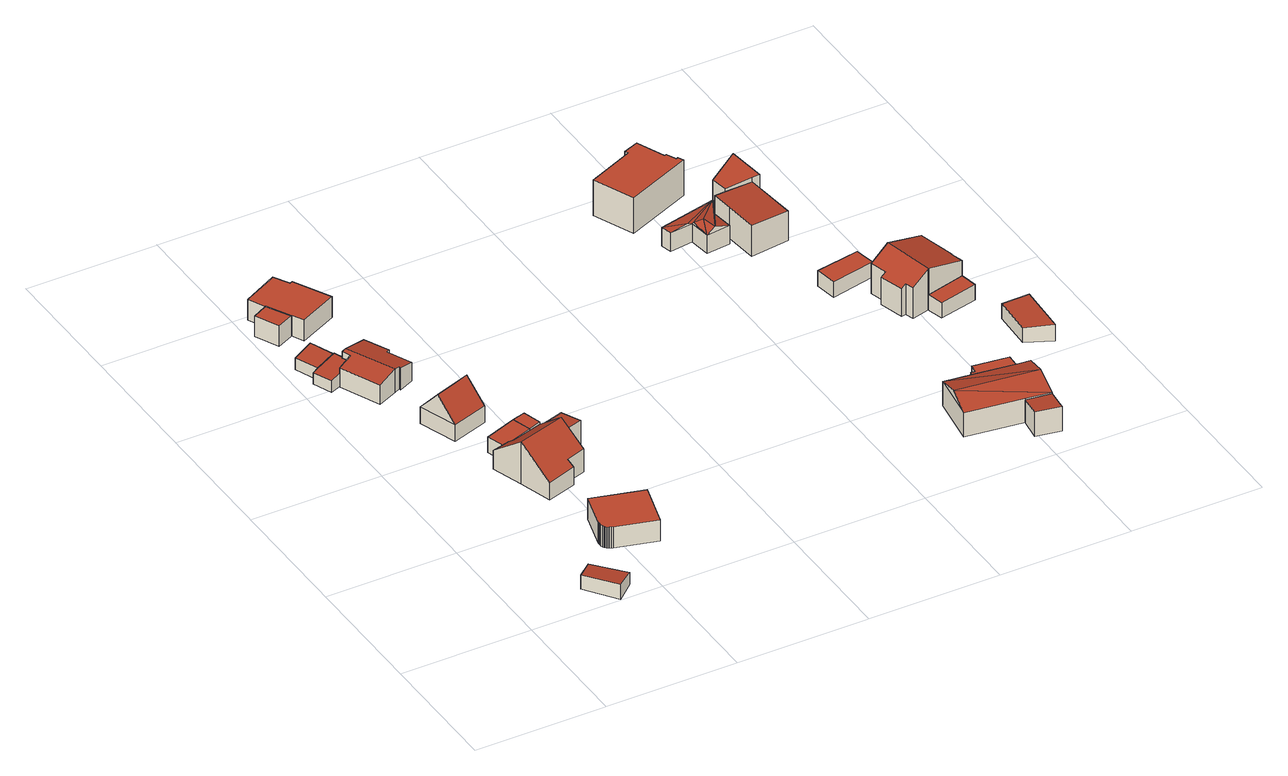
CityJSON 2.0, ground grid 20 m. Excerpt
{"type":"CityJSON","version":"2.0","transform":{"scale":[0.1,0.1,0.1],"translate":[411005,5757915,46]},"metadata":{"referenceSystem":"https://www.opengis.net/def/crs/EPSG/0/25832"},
"CityObjects":{
"building1":{"type":"Building","attributes":{"Gemeindeschluessel":"05515000","Geometrietyp2DReferenz":"3000","function":"31001_2460","roofType":"2100","measuredHeight":2.38},"geometry":[{"type":"Solid","lod":"2","boundaries":[[[[0,1,2,3]],[[4,5,1,0]],[[6,7,5,4]],[[3,2,7,6]],[[4,0,3,6]],[[1,5,7,2]]]],"semantics":{"surfaces":[{"type":"WallSurface"},{"type":"RoofSurface"},{"type":"GroundSurface"}],"values":[[0,0,0,0,1,2]]}}]},
"building2":{"type":"Building","attributes":{"Gemeindeschluessel":"05515000","Geometrietyp2DReferenz":"3000","function":"31001_1310","roofType":"2100","measuredHeight":2.59},"geometry":[{"type":"Solid","lod":"2","boundaries":[[[[8,9,10,11]],[[12,13,9,8]],[[14,15,13,12]],[[16,17,15,14]],[[18,19,17,16]],[[20,21,19,18]],[[22,23,21,20]],[[24,25,23,22]],[[11,10,25,24]],[[24,22,20,18,16,14,12,8,11]],[[9,13,15,17,19,21,23,25,10]]]],"semantics":{"surfaces":[{"type":"WallSurface"},{"type":"RoofSurface"},{"type":"GroundSurface"}],"values":[[0,0,0,0,0,0,0,0,0,1,2]]}}]},
"building3":{"type":"Building","attributes":{"Gemeindeschluessel":"05515000","Geometrietyp2DReferenz":"3000","function":"31001_1310","roofType":"2100","measuredHeight":2.51},"geometry":[{"type":"Solid","lod":"2","boundaries":[[[[26,27,28,29]],[[30,31,27,26]],[[14,32,31,30]],[[29,28,32,14]],[[30,26,29,14]],[[27,31,32,28]]]],"semantics":{"surfaces":[{"type":"WallSurface"},{"type":"RoofSurface"},{"type":"GroundSurface"}],"values":[[0,0,0,0,1,2]]}}]},
"building4":{"type":"Building","attributes":{"Gemeindeschluessel":"05515000","Geometrietyp2DReferenz":"3000","function":"31001_1310","roofType":"1000","measuredHeight":3.33},"address":[{"country":"Germany","locality":"Münster","thoroughfareNumber":"28","thoroughfareName":"Hengstlake"}],"geometry":[{"type":"Solid","lod":"2","boundaries":[[[[33,34,35,36]],[[37,38,34,33]],[[39,40,38,37]],[[41,42,40,39]],[[43,44,42,41]],[[45,46,44,43]],[[47,48,46,45]],[[49,50,48,47]],[[51,52,50,49]],[[53,54,52,51]],[[55,56,54,53]],[[57,58,56,55]],[[59,60,58,57]],[[61,62,60,59]],[[63,64,62,61]],[[36,35,64,63]],[[61,59,57,55,53,51,49,47,45,43,41,39,37,33,36,63]],[[34,38,40,42,44,46,48,50,52,54,56,58,60,62,64,35]]]],"semantics":{"surfaces":[{"type":"WallSurface"},{"type":"RoofSurface"},{"type":"GroundSurface"}],"values":[[0,0,0,0,0,0,0,0,0,0,0,0,0,0,0,0,1,2]]}}]},
"building5":{"type":"Building","attributes":{"Gemeindeschluessel":"05515000","Geometrietyp2DReferenz":"3000","function":"31001_1310","roofType":"3100","measuredHeight":3.79},"address":[{"country":"Germany","locality":"Münster","thoroughfareNumber":"34","thoroughfareName":"Hengstlake"}],"geometry":[{"type":"Solid","lod":"2","boundaries":[[[[65,66,67,68]],[[69,70,66,65]],[[71,72,70,69]],[[73,74,72,71]],[[75,76,74,73]],[[77,78,76,75]],[[79,80,78,77]],[[81,82,80,79]],[[83,84,82,81]],[[85,86,84,83]],[[87,88,86,85]],[[89,90,88,87]],[[68,67,90,89]],[[85,83,81,79,77,75,73,87]],[[71,69,65,68,89,87,73]],[[66,70,72,74,76,78,80,82,84,86,88,90,67]]]],"semantics":{"surfaces":[{"type":"WallSurface"},{"type":"RoofSurface"},{"type":"GroundSurface"}],"values":[[0,0,0,0,0,0,0,0,0,0,0,0,0,1,1,2]]}}]},
"building6":{"type":"Building","attributes":{"Gemeindeschluessel":"05515000","Geometrietyp2DReferenz":"3000","function":"31001_1310","roofType":"3100","measuredHeight":6.96},"address":[{"country":"Germany","locality":"Münster","thoroughfareNumber":"30","thoroughfareName":"Hengstlake"}],"geometry":[{"type":"Solid","lod":"2","boundaries":[[[[91,92,93,94]],[[95,96,92,91]],[[97,98,96,95]],[[99,100,98,97]],[[101,102,100,99]],[[103,104,102,101]],[[105,106,104,103]],[[107,108,106,105]],[[109,110,108,107]],[[111,112,110,109]],[[94,93,112,111]],[[105,103,101,99,97,107]],[[95,91,94,111,109,107,97]],[[92,96,98,100,102,104,106,108,110,112,93]]]],"semantics":{"surfaces":[{"type":"WallSurface"},{"type":"RoofSurface"},{"type":"GroundSurface"}],"values":[[0,0,0,0,0,0,0,0,0,0,0,1,1,2]]}}]},
"building7":{"type":"Building","attributes":{"Gemeindeschluessel":"05515000","Geometrietyp2DReferenz":"3000","function":"31001_1310","roofType":"3100","measuredHeight":6.24},"address":[{"country":"Germany","locality":"Münster","thoroughfareNumber":"32","thoroughfareName":"Hengstlake"}],"geometry":[{"type":"Solid","lod":"2","boundaries":[[[[113,114,115,116]],[[117,118,114,113]],[[119,120,118,117]],[[116,115,120,119]],[[113,121,117]],[[119,122,116]],[[116,122,121,113]],[[117,121,122,119]],[[114,118,120,115]]]],"semantics":{"surfaces":[{"type":"WallSurface"},{"type":"RoofSurface"},{"type":"GroundSurface"}],"values":[[0,0,0,0,0,0,1,1,2]]}}]},
"building8":{"type":"Building","attributes":{"Gemeindeschluessel":"05515000","Geometrietyp2DReferenz":"3000","function":"31001_2460","roofType":"1000","measuredHeight":2.54},"geometry":[{"type":"Solid","lod":"2","boundaries":[[[[123,124,125,126]],[[127,128,124,123]],[[129,130,128,127]],[[126,125,130,129]],[[127,123,126,129]],[[124,128,130,125]]]],"semantics":{"surfaces":[{"type":"WallSurface"},{"type":"RoofSurface"},{"type":"GroundSurface"}],"values":[[0,0,0,0,1,2]]}}]},
"building9":{"type":"Building","attributes":{"Gemeindeschluessel":"05515000","Geometrietyp2DReferenz":"3000","function":"31001_1310"},"address":[{"country":"Germany","locality":"Münster","thoroughfareNumber":"36","thoroughfareName":"Hengstlake"}],"children":["building9-1","building9-2"]},
"building9-1":{"type":"BuildingPart","attributes":{"roofType":"1000","measuredHeight":3.29},"parents":["building9"],"geometry":[{"type":"Solid","lod":"2","boundaries":[[[[131,132,133,134]],[[135,136,132,131]],[[137,138,136,135]],[[139,140,138,137]],[[137,135,131,134,139]],[[132,136,138,140,133]],[[140,139,134,133]]]],"semantics":{"surfaces":[{"type":"WallSurface"},{"type":"RoofSurface"},{"type":"GroundSurface"},{"type":"ClosureSurface"}],"values":[[0,0,0,0,1,2,3]]}}]},
"building9-2":{"type":"BuildingPart","attributes":{"roofType":"1000","measuredHeight":3.44},"parents":["building9"],"geometry":[{"type":"Solid","lod":"2","boundaries":[[[[141,142,143,144]],[[145,134,133,142,141]],[[146,138,140,139,147]],[[148,149,138,146]],[[150,151,149,148]],[[152,153,151,150]],[[154,155,153,152]],[[156,157,155,154]],[[144,143,157,156]],[[154,152,150,148,146,147,145,141,144,156]],[[142,133,140,138,149,151,153,155,157,143]],[[134,145,147,139]],[[140,133,134,139]]]],"semantics":{"surfaces":[{"type":"WallSurface"},{"type":"RoofSurface"},{"type":"GroundSurface"},{"type":"ClosureSurface"}],"values":[[0,0,0,0,0,0,0,0,0,1,2,0,3]]}}]},
"building10":{"type":"Building","attributes":{"Gemeindeschluessel":"05515000","Geometrietyp2DReferenz":"3000","function":"31001_1310","roofType":"1000","measuredHeight":2.55},"geometry":[{"type":"Solid","lod":"2","boundaries":[[[[158,159,160,126]],[[161,162,159,158]],[[123,163,162,161]],[[126,160,163,123]],[[161,158,126,123]],[[159,162,163,160]]]],"semantics":{"surfaces":[{"type":"WallSurface"},{"type":"RoofSurface"},{"type":"GroundSurface"}],"values":[[0,0,0,0,1,2]]}}]},
"building11":{"type":"Building","attributes":{"Gemeindeschluessel":"05515000","Geometrietyp2DReferenz":"3000","function":"51009_1610","roofType":"2100","measuredHeight":4.1},"geometry":[{"type":"Solid","lod":"2","boundaries":[[[[164,165,166,167]],[[168,169,165,164]],[[170,171,169,168]],[[167,166,171,170]],[[168,164,167,170]],[[165,169,171,166]]]],"semantics":{"surfaces":[{"type":"WallSurface"},{"type":"RoofSurface"},{"type":"GroundSurface"}],"values":[[0,0,0,0,1,2]]}}]},
"building12":{"type":"Building","attributes":{"Gemeindeschluessel":"05515000","Geometrietyp2DReferenz":"3000","function":"31001_1000"},"address":[{"country":"Germany","locality":"Münster","thoroughfareNumber":"83","thoroughfareName":"Pleistertimpen"}],"children":["building12-1","building12-2"]},
"building12-1":{"type":"BuildingPart","attributes":{"roofType":"2100","measuredHeight":3.94},"parents":["building12"],"geometry":[{"type":"Solid","lod":"2","boundaries":[[[[172,173,174,175]],[[176,177,173,172]],[[178,179,177,176]],[[180,181,179,178]],[[178,176,172,175,180]],[[173,177,179,181,174]],[[181,180,175,174]]]],"semantics":{"surfaces":[{"type":"WallSurface"},{"type":"RoofSurface"},{"type":"GroundSurface"},{"type":"ClosureSurface"}],"values":[[0,0,0,0,1,2,3]]}}]},
"building12-2":{"type":"BuildingPart","attributes":{"roofType":"3100","measuredHeight":4.91},"parents":["building12"],"geometry":[{"type":"Solid","lod":"2","boundaries":[[[[182,183,181,180,184]],[[185,186,183,182]],[[187,188,186,185]],[[189,190,188,187]],[[191,192,190,189]],[[193,175,174,192,191]],[[194,195,193]],[[182,184,193,195]],[[194,191,189,187,185]],[[195,194,185]],[[194,193,191]],[[195,185,182]],[[183,186,188,190,192,174,181]],[[175,193,184,180]],[[181,174,175,180]]]],"semantics":{"surfaces":[{"type":"WallSurface"},{"type":"RoofSurface"},{"type":"GroundSurface"},{"type":"ClosureSurface"}],"values":[[0,0,0,0,0,0,1,1,1,1,0,0,2,0,3]]}}]},
"building13":{"type":"Building","attributes":{"Gemeindeschluessel":"05515000","Geometrietyp2DReferenz":"3000","function":"31001_1310","roofType":"5000","measuredHeight":3.84},"geometry":[{"type":"Solid","lod":"2","boundaries":[[[[196,197,198,199]],[[200,201,197,196]],[[202,203,201,200]],[[204,205,203,202]],[[206,207,205,204]],[[208,209,207,206]],[[210,211,209,208]],[[199,198,211,210]],[[212,213,206]],[[200,212,206]],[[214,200,206]],[[206,204,214]],[[204,202,214]],[[196,215,213]],[[213,212,196]],[[210,208,206]],[[215,210,206]],[[206,213,215]],[[210,215,199]],[[199,215,196]],[[196,212,200]],[[200,214,202]],[[197,201,203,205,207,209,211,198]]]],"semantics":{"surfaces":[{"type":"WallSurface"},{"type":"RoofSurface"},{"type":"GroundSurface"}],"values":[[0,0,0,0,0,0,0,0,1,1,1,1,1,1,1,1,1,1,1,0,0,0,2]]}}]},
"building14":{"type":"Building","attributes":{"Gemeindeschluessel":"05515000","Geometrietyp2DReferenz":"3000","function":"31001_1000","roofType":"1000","measuredHeight":5.77},"address":[{"country":"Germany","locality":"Münster","thoroughfareNumber":"89","thoroughfareName":"Pleistertimpen"}],"geometry":[{"type":"Solid","lod":"2","boundaries":[[[[216,217,218,219]],[[220,221,217,216]],[[222,223,221,220]],[[224,225,223,222]],[[226,227,225,224]],[[228,229,227,226]],[[230,231,229,228]],[[232,233,231,230]],[[234,235,233,232]],[[219,218,235,234]],[[232,230,228,226,224,222,220,216,219,234]],[[217,221,223,225,227,229,231,233,235,218]]]],"semantics":{"surfaces":[{"type":"WallSurface"},{"type":"RoofSurface"},{"type":"GroundSurface"}],"values":[[0,0,0,0,0,0,0,0,0,0,1,2]]}}]},
"building15":{"type":"Building","attributes":{"Gemeindeschluessel":"05515000","Geometrietyp2DReferenz":"3000","function":"31001_1310","roofType":"1000","measuredHeight":2.4},"geometry":[{"type":"Solid","lod":"2","boundaries":[[[[236,237,238,239]],[[240,241,237,236]],[[242,243,241,240]],[[244,245,243,242]],[[246,247,245,244]],[[239,238,247,246]],[[244,242,240,236,239,246]],[[237,241,243,245,247,238]]]],"semantics":{"surfaces":[{"type":"WallSurface"},{"type":"RoofSurface"},{"type":"GroundSurface"}],"values":[[0,0,0,0,0,0,1,2]]}}]},
"building16":{"type":"Building","attributes":{"Gemeindeschluessel":"05515000","Geometrietyp2DReferenz":"3000","function":"31001_1000","roofType":"2100","measuredHeight":5.11},"address":[{"country":"Germany","locality":"Münster","thoroughfareNumber":"87","thoroughfareName":"Pleistertimpen"}],"geometry":[{"type":"Solid","lod":"2","boundaries":[[[[248,249,250,251]],[[252,253,249,248]],[[254,255,253,252]],[[256,257,255,254]],[[258,259,257,256]],[[251,250,259,258]],[[256,254,252,248,251,258]],[[249,253,255,257,259,250]]]],"semantics":{"surfaces":[{"type":"WallSurface"},{"type":"RoofSurface"},{"type":"GroundSurface"}],"values":[[0,0,0,0,0,0,1,2]]}}]},
"building17":{"type":"Building","attributes":{"Gemeindeschluessel":"05515000","Geometrietyp2DReferenz":"3000","function":"31001_1310","roofType":"1000","measuredHeight":2.47},"geometry":[{"type":"Solid","lod":"2","boundaries":[[[[260,261,262,263]],[[264,265,261,260]],[[266,267,265,264]],[[263,262,267,266]],[[264,260,263,266]],[[261,265,267,262]]]],"semantics":{"surfaces":[{"type":"WallSurface"},{"type":"RoofSurface"},{"type":"GroundSurface"}],"values":[[0,0,0,0,1,2]]}}]},
"building18":{"type":"Building","attributes":{"Gemeindeschluessel":"05515000","Geometrietyp2DReferenz":"3000","function":"31001_1310","roofType":"1000","measuredHeight":4.74},"geometry":[{"type":"Solid","lod":"2","boundaries":[[[[268,269,270,271]],[[272,273,269,268]],[[274,275,273,272]],[[276,277,275,274]],[[271,270,277,276]],[[274,272,268,271,276]],[[269,273,275,277,270]]]],"semantics":{"surfaces":[{"type":"WallSurface"},{"type":"RoofSurface"},{"type":"GroundSurface"}],"values":[[0,0,0,0,0,1,2]]}}]},
"building19":{"type":"Building","attributes":{"Gemeindeschluessel":"05515000","Geometrietyp2DReferenz":"3000","function":"31001_1000"},"address":[{"country":"Germany","locality":"Münster","thoroughfareNumber":"85","thoroughfareName":"Pleistertimpen"}],"children":["building19-1","building19-2"]},
"building19-1":{"type":"BuildingPart","attributes":{"roofType":"3100","measuredHeight":6.66},"parents":["building19"],"geometry":[{"type":"Solid","lod":"2","boundaries":[[[[278,279,280,281]],[[282,283,279,278]],[[284,285,283,282]],[[286,287,285,284]],[[288,289,287,286]],[[290,291,289,288]],[[292,293,291,290]],[[294,295,293,292]],[[296,297,298,295,294]],[[299,300,301,302,303]],[[304,305,300,299]],[[281,280,305,304]],[[296,294,292,290,288,303]],[[286,284,282,278,281,304,299,303,288]],[[279,283,285,287,289,291,293,295,298,301,300,305,280]],[[297,296,303,302]],[[298,297,302,301]]]],"semantics":{"surfaces":[{"type":"WallSurface"},{"type":"RoofSurface"},{"type":"GroundSurface"},{"type":"ClosureSurface"}],"values":[[0,0,0,0,0,0,0,0,0,0,0,0,1,1,2,0,3]]}}]},
"building19-2":{"type":"BuildingPart","attributes":{"roofType":"1000","measuredHeight":2.5},"parents":["building19"],"geometry":[{"type":"Solid","lod":"2","boundaries":[[[[306,300,307,308]],[[309,310,298,297]],[[308,307,310,309]],[[297,302,306,308,309]],[[300,301,298,310,307]],[[300,306,302,301]],[[301,302,297,298]]]],"semantics":{"surfaces":[{"type":"WallSurface"},{"type":"RoofSurface"},{"type":"GroundSurface"},{"type":"ClosureSurface"}],"values":[[0,0,0,1,2,0,3]]}}]},
"building20":{"type":"Building","attributes":{"Gemeindeschluessel":"05515000","Geometrietyp2DReferenz":"3000","function":"51009_1611","roofType":"2100","measuredHeight":2.63},"geometry":[{"type":"Solid","lod":"2","boundaries":[[[[311,312,313,314]],[[315,316,312,311]],[[317,318,316,315]],[[314,313,318,317]],[[315,311,314,317]],[[312,316,318,313]]]],"semantics":{"surfaces":[{"type":"WallSurface"},{"type":"RoofSurface"},{"type":"GroundSurface"}],"values":[[0,0,0,0,1,2]]}}]}
},
"vertices":[
[136,0,32],[136,0,8],[163,23,8],[163,23,28],[102,46,31],[102,46,8],[125,67,28],[125,67,8],
[35,594,28],[35,594,9],[51,601,9],[51,601,30],[23,623,27],[23,623,9],[32,627,29],[32,627,9],[62,638,34],[62,638,9],[64,639,35],[64,639,9],[69,625,35],[69,625,9],[68,624,35],[68,624,9],[73,611,35],[73,611,9],
[48,674,35],[48,674,10],[18,662,10],[18,662,29],[62,638,35],[62,638,10],[32,627,10],
[184,108,41],[184,108,7],[186,107,7],[186,107,41],[182,109,41],[182,109,7],[180,110,41],[180,110,7],[178,111,41],[178,111,7],[177,113,41],[177,113,7],[176,114,41],[176,114,7],[175,116,41],[175,116,7],[175,117,41],[175,117,7],[174,119,41],[174,119,7],[174,121,41],[174,121,7],[174,124,41],[174,124,7],[174,126,41],[174,126,7],[189,180,41],[189,180,7],[267,158,41],[267,158,7],[248,90,41],[248,90,7],
[73,611,45],[73,611,8],[51,601,8],[51,601,39],[68,624,45],[68,624,8],[69,625,45],[69,625,8],[75,627,46],[75,627,8],[111,642,38],[111,642,8],[129,605,38],[129,605,8],[123,602,39],[123,602,8],[140,565,39],[140,565,8],[118,555,44],[118,555,8],[117,558,44],[117,558,8],[109,554,46],[109,554,8],[78,540,39],[78,540,8],
[213,351,46],[213,351,9],[166,337,9],[166,337,46],[223,317,74],[223,317,9],[224,312,78],[224,312,9],[236,273,46],[236,273,9],[206,264,46],[206,264,9],[210,254,38],[210,254,9],[165,240,37],[165,240,9],[150,290,78],[150,290,9],[135,338,39],[135,338,9],[163,346,39],[163,346,9],
[122,417,36],[122,417,9],[177,435,9],[177,435,36],[102,475,36],[102,475,9],[157,494,36],[157,494,9],[112,446,71],[167,465,71],
[205,363,34],[205,363,9],[196,392,9],[196,392,34],[156,346,34],[156,346,9],[147,374,34],[147,374,9],
[26,719,42],[26,719,9],[51,731,9],[51,731,42],[9,755,42],[9,755,9],[31,766,42],[31,766,9],[32,766,42],[32,766,9],
[52,731,43],[52,731,9],[61,713,9],[61,713,43],[51,731,43],[31,766,43],[32,766,43],[19,791,43],[19,791,9],[73,818,43],[73,818,9],[86,795,43],[86,795,9],[90,797,43],[90,797,9],[119,741,43],[119,741,9],
[216,398,34],[216,398,8],[196,392,8],[224,370,34],[224,370,8],[205,363,8],
[213,351,43],[213,351,7],[223,317,7],[223,317,48],[253,363,43],[253,363,7],[263,329,48],[263,329,7],
[826,36,58],[826,36,19],[830,63,19],[830,63,56],[825,27,59],[825,27,19],[787,35,59],[787,35,19],[792,68,56],[792,68,19],
[705,80,58],[705,80,19],[792,68,58],[716,156,58],[716,156,19],[763,150,58],[763,150,19],[827,141,58],[827,141,19],[841,140,58],[841,140,19],[830,63,58],[835,102,69],[711,118,69],
[621,619,40],[621,619,10],[658,623,10],[658,623,40],[617,651,40],[617,651,10],[582,647,40],[582,647,10],[578,664,40],[578,664,10],[667,684,40],[667,684,10],[671,658,40],[671,658,10],[654,656,40],[654,656,10],[617,648,44],[630,643,48],[611,651,43],[635,621,48],
[560,708,67],[560,708,9],[660,750,9],[660,750,67],[534,770,67],[534,770,9],[604,800,67],[604,800,9],[602,805,67],[602,805,9],[625,814,67],[625,814,9],[643,771,67],[643,771,9],[646,772,67],[646,772,9],[653,757,67],[653,757,9],[656,758,67],[656,758,9],
[767,170,46],[767,170,22],[763,150,22],[763,150,46],[773,169,46],[773,169,22],[775,182,46],[775,182,22],[829,175,46],[829,175,22],[827,141,46],[827,141,22],
[658,623,70],[658,623,19],[663,573,19],[663,573,70],[654,656,70],[654,656,19],[671,658,69],[671,658,19],[715,663,66],[715,663,19],[723,581,67],[723,581,19],
[714,443,41],[714,443,16],[781,457,16],[781,457,41],[708,476,41],[708,476,16],[775,488,41],[775,488,16],
[667,684,73],[667,684,25],[671,658,25],[671,658,73],[720,723,73],[720,723,25],[727,664,73],[727,664,25],[715,663,73],[715,663,25],
[769,358,63],[769,358,18],[776,360,18],[776,360,68],[759,396,62],[759,396,18],[767,398,67],[767,398,18],[760,424,67],[760,424,18],[790,432,85],[790,432,18],[849,446,67],[849,446,18],[863,390,67],[863,390,18],[862,390,67],[862,390,18],[867,369,68],[867,369,43],[867,369,18],[807,354,84],[807,354,18],[808,354,18],[808,354,43],[808,354,85],[780,347,68],[780,347,18],
[807,354,43],[813,329,18],[813,329,43],[872,343,43],[872,343,18],
[858,191,73],[858,191,49],[897,172,49],[897,172,76],[861,252,73],[861,252,49],[901,249,76],[901,249,49]
]}
